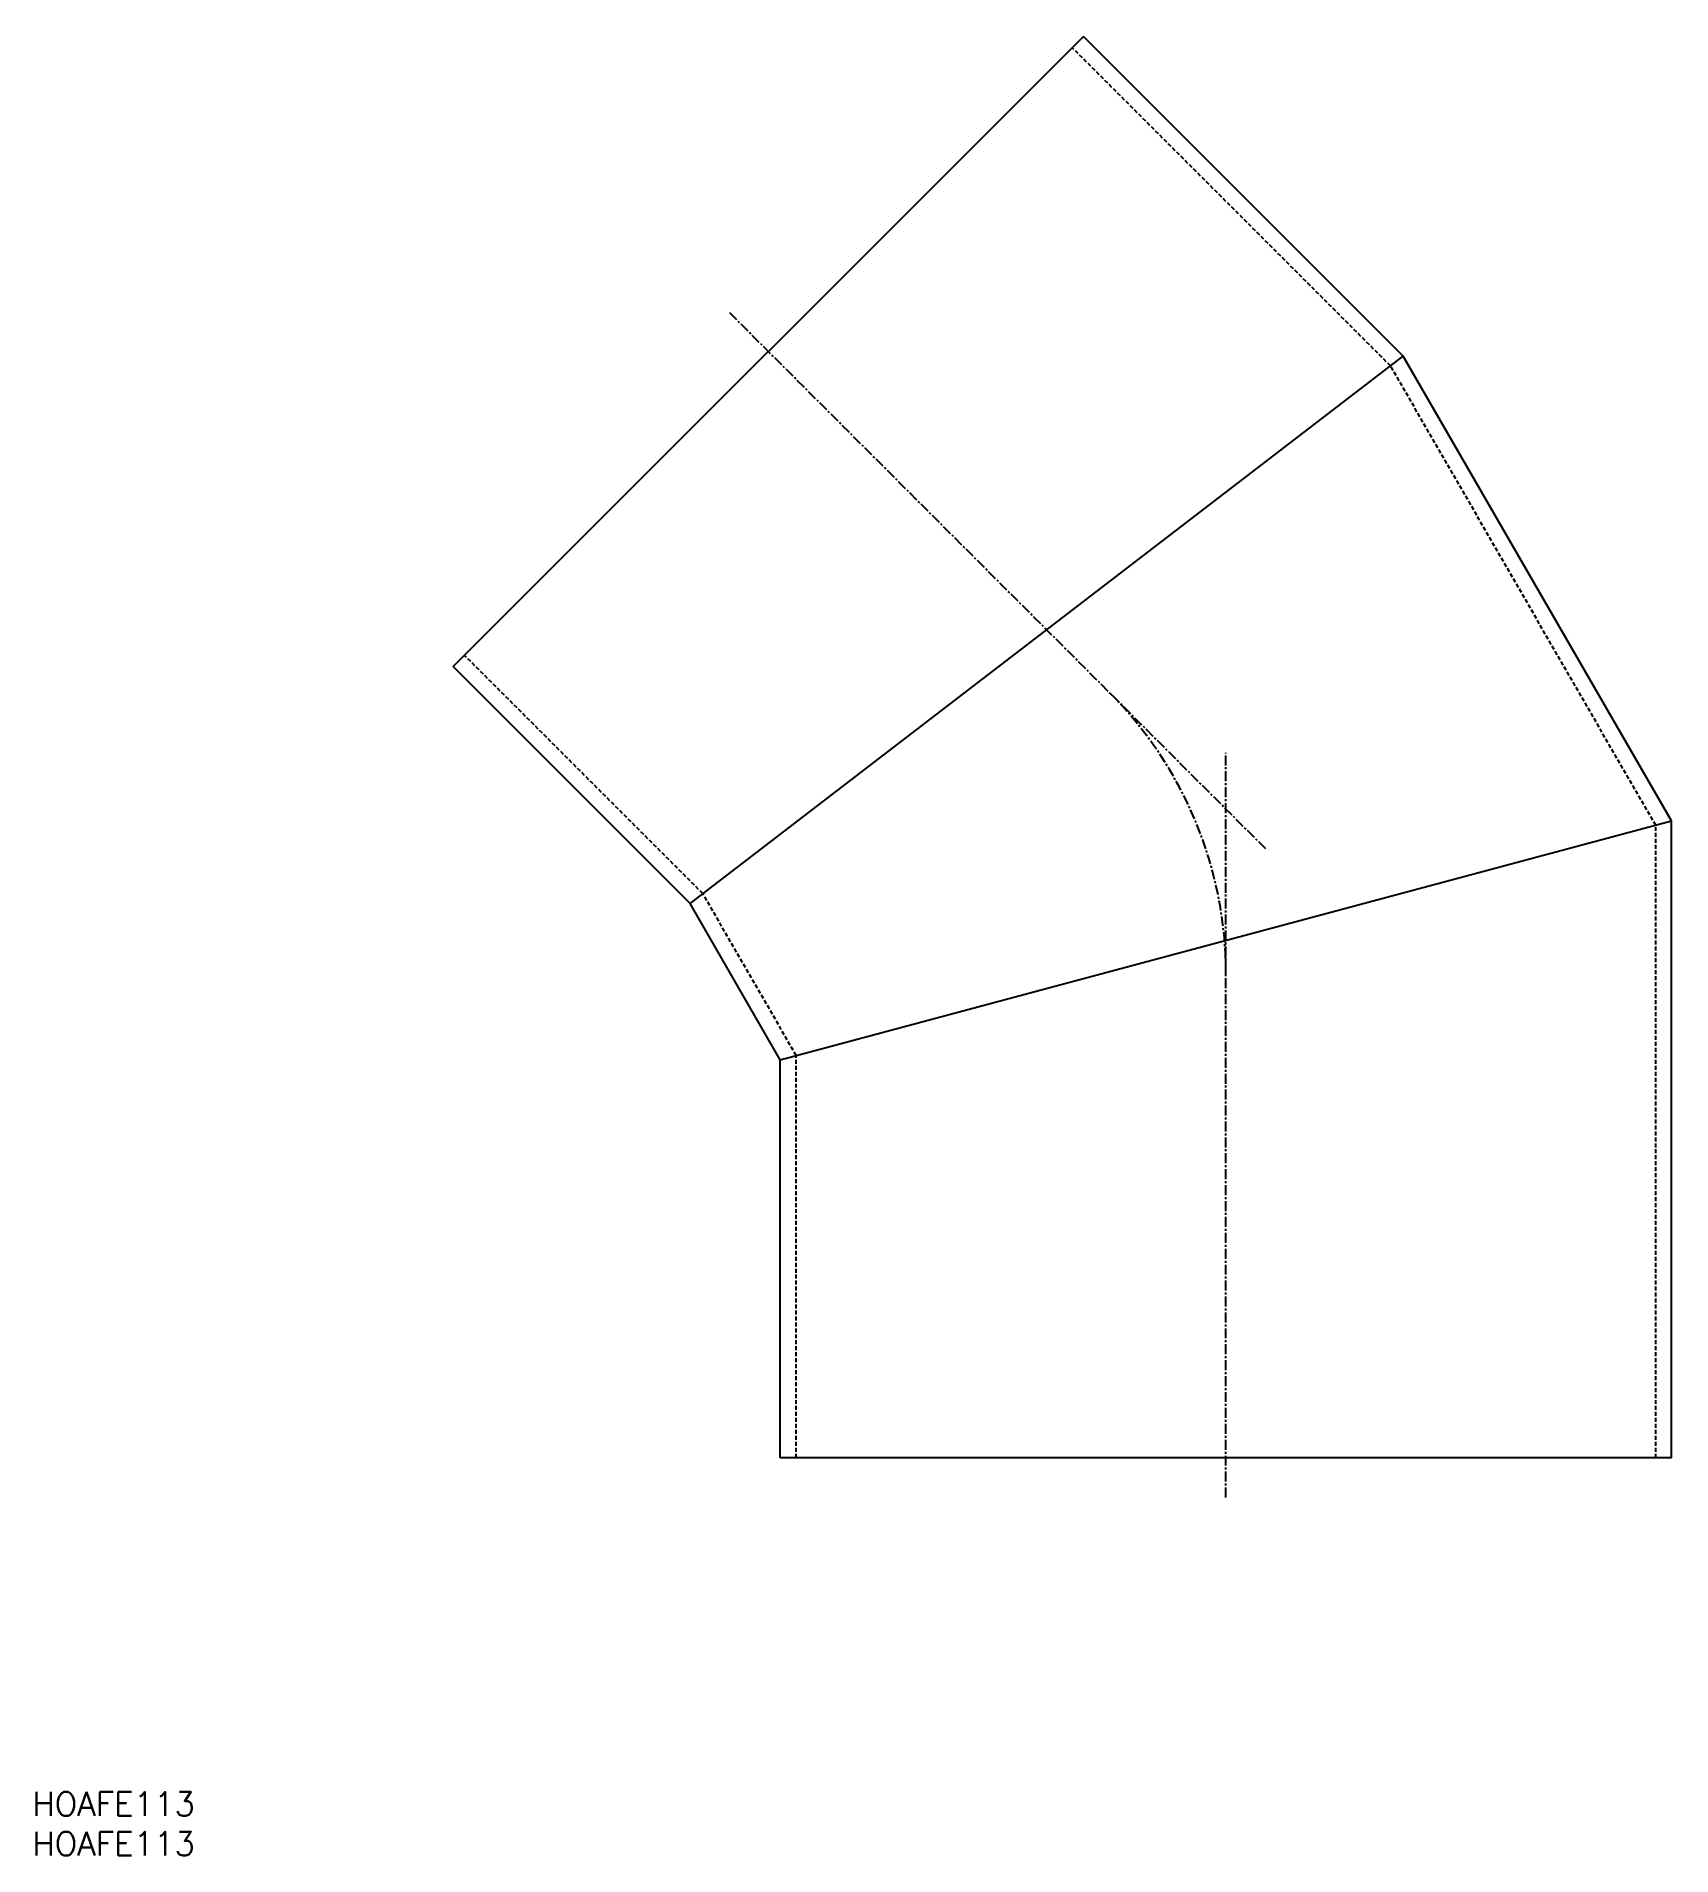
# Model space of a CAD drawing. Extents: x -134 to 206, y 0 to 494.
# Drawn here: x 0.5 to 206, y 0 to 228.6 of the extents above; entities outside this region: 1.
import ezdxf

# ---------------------------------------------------------------- set-up
doc = ezdxf.new("R2010")
doc.units = 0
doc.linetypes.add('CENTER', pattern=[2, 1.25, -0.25, 0.25, -0.25])
doc.linetypes.add('DASHED', pattern=[0.75, 0.5, -0.25])
doc.layers.get('0').update_dxf_attribs({"linetype": 'CONTINUOUS'})
doc.layers.add('CENTER', color=1, linetype='CENTER')
doc.styles.get("Standard").update_dxf_attribs({"font": 'txt.shx'})

# ---------------------------------------------------------------- blocks, each defined once
blk = doc.blocks.new('*U10')
at = {"color": 7, "linetype": 'CONTINUOUS'}
blk.add_text('HOAFE113', height=3, dxfattribs=at).set_placement((0, 0))
blk = doc.blocks.new('*U11')
at = {"color": 7, "linetype": 'CONTINUOUS'}
blk.add_text('HOAFE113', height=3, dxfattribs=at).set_placement((0, 5))

msp = doc.modelspace()

# ---------------------------------------------------------------- linework, layer by layer
at = {"color": 7, "linetype": 'CONTINUOUS'}
for p, q in [((-133.71, 494.41), (-133.71, 494.41)), ((52.9, 149.4), (132.1, 228.6)), ((172.28, 188.42), (132.1, 228.6)), ((82.66, 119.65), (172.28, 188.42)), ((206, 130.01), (172.28, 188.42)), ((82.66, 119.65), (52.9, 149.4)), ((94, 100), (206, 130.01)), ((206, 50), (206, 130.01)), ((94, 100), (82.66, 119.65)), ((94, 50), (94, 100)), ((206, 50), (94, 50))]:
    msp.add_line(p, q, dxfattribs=at)
at = {"color": 3, "linetype": 'DASHED'}
for p, q in [((170.68, 187.19), (130.68, 227.18)), ((204, 129.47), (170.68, 187.19)), ((84.26, 120.88), (54.32, 150.82)), ((204, 50), (204, 129.47)), ((96, 100.54), (84.26, 120.88)), ((96, 50), (96, 100.54))]:
    msp.add_line(p, q, dxfattribs=at)
at = {"layer": 'CENTER', "color": 1, "linetype": 'CENTER'}
for p, q in [((155, 126.5), (87.55, 193.95)), ((150, 45), (150, 138.57))]:
    msp.add_line(p, q, dxfattribs=at)
msp.add_arc((100, 110.79), 50, 0, 45, dxfattribs=at)

# ---------------------------------------------------------------- block references
at = {"color": 7, "linetype": 'CONTINUOUS'}
for name in ['*U11', '*U10']:
    msp.add_blockref(name, (0, 0), dxfattribs=at)

doc.saveas('drawing.dxf')
